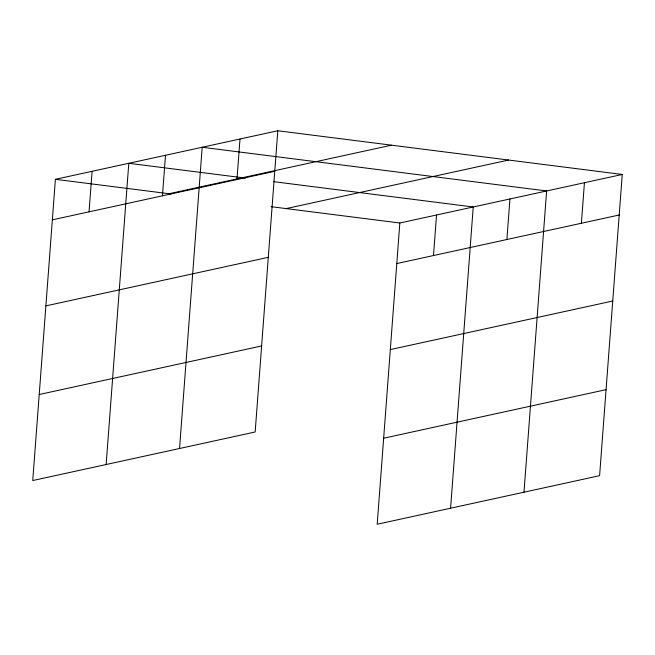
<?xml version="1.0" encoding="UTF-8"?>
<svg xmlns="http://www.w3.org/2000/svg" width="655" height="655" viewBox="0 0 655 655"><rect width="100%" height="100%" fill="white"/><g stroke="black" fill="none" stroke-linecap="round" stroke-linejoin="round"><path stroke-width="0.98" d="M277.81 130.754L55.397 179.314L32.75 480.541L255.163 431.989L277.81 130.754L622.25 174.459L599.603 475.686L377.19 524.246L399.837 223.011L622.25 174.459M89.047 211.835L92.101 171.299M106.143 464.518L128.798 163.291L245.486 178.095M162.448 195.812L165.494 155.276M179.544 448.495L202.19 147.269L546.63 190.965L523.984 492.2M236.954 179.544L240 139.016M433.487 255.54L436.541 215.004M450.583 508.223L473.238 206.988L273.757 181.681M506.888 239.517L509.934 198.981M581.394 223.249L584.44 182.712M169.064 193.733L391.477 145.181M52.351 219.851L274.764 171.291M286.178 208.593L508.583 160.041M45.883 305.877L268.296 257.325M396.791 263.547L619.204 214.996M39.218 394.515L261.632 345.955M390.323 349.582L612.736 301.022M383.658 438.211L606.072 389.659M55.397 179.314L171.086 193.986M271.031 206.669L399.837 223.011"/></g></svg>
